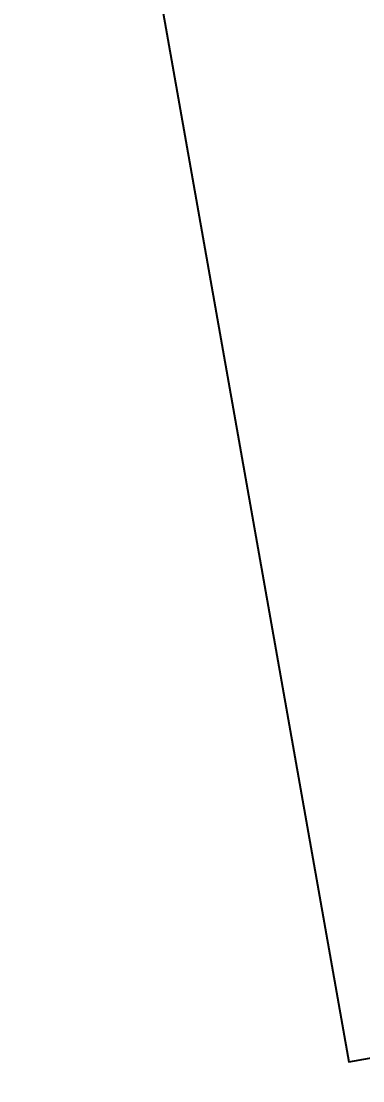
# Model space of a CAD drawing. Header units: millimetres. Extents: x 0 to 8967983, y -224399 to 13801.
# Drawn here: x 71380.02 to 71381.92, y -193399.23 to -193393.35 of the extents above; entities that cross this region are included whole.
import ezdxf
from ezdxf import colors
from ezdxf.entities.mleader import LeaderData, LeaderLine
from ezdxf.math import Vec2, Vec3

# ---------------------------------------------------------------- set-up
doc = ezdxf.new("R2010")
doc.units = ezdxf.units.MM
doc.header["$LTSCALE"] = 10
doc.layers.add('АР_Колонны Штрих', color=250, linetype='Continuous', lineweight=5)
doc.layers.add('Архитектура', color=251, linetype='Continuous')
doc.layers.get('0').off()
doc.layers.get('0').freeze()
doc.styles.add('ISOCPEUR', font='isocpeur.TTF', dxfattribs={"width": 0.7})

# ---------------------------------------------------------------- blocks, each defined once
blk = doc.blocks.new('A$Cb1ac1438')
at = {"layer": 'АР_Колонны Штрих', "ltscale": 100}
h = blk.add_hatch(dxfattribs=at)
h.set_pattern_fill('ANSI35', color=256, scale=500, angle=-72.06454)
h.set_pattern_definition([(332.935457, (-256735.91, 917047.48), (56.87424, 111.311818), []), (332.935457, (-256708.7, 916963.39), (56.87424, 111.311818), [156.25, -31.25, 0, -31.25])])
h.paths.add_polyline_path([(173.2168, -6154.5286), (50.0387, -5773.967), (-330.5229, -5897.1452), (-207.3448, -6277.7068)])
blk = doc.blocks.new('_DOTSMALL')
at = {"color": 0, "linetype": 'ByBlock', "const_width": 0.5}
blk.add_lwpolyline([(-0.0625, 0, 1), (0.0625, 0, 1)], format="xyb", close=True, dxfattribs=at)

msp = doc.modelspace()

# ---------------------------------------------------------------- linework, layer by layer
at = {"layer": 'Архитектура', "lineweight": 25, "transparency": 33554684}
msp.add_lwpolyline([(71380.7962, -193393.2402), (71381.8388, -193399.1227), (71383.7596, -193398.7823), (71384.2748, -193398.1957), (71384.1897, -193397.7154), (71383.1092, -193397.9069), (71382.2369, -193392.9848)], dxfattribs=at)
msp.add_lwpolyline([(71380.7962, -193393.2402), (71381.8388, -193399.1227), (71383.7596, -193398.7823), (71384.2748, -193398.1957), (71384.1897, -193397.7154), (71383.1092, -193397.9069), (71382.2369, -193392.9848)], dxfattribs=at)
msp.add_lwpolyline([(71380.7962, -193393.2402), (71381.8388, -193399.1227), (71383.7596, -193398.7823), (71384.2748, -193398.1957), (71384.1897, -193397.7154), (71383.1092, -193397.9069), (71382.2369, -193392.9848)], dxfattribs=at)
msp.add_lwpolyline([(71380.7962, -193393.2402), (71381.8388, -193399.1227), (71383.7596, -193398.7823), (71384.2748, -193398.1957), (71384.1897, -193397.7154), (71383.1092, -193397.9069), (71382.2369, -193392.9848)], dxfattribs=at)
msp.add_lwpolyline([(71380.7962, -193393.2402), (71381.8388, -193399.1227), (71383.7596, -193398.7823), (71384.2748, -193398.1957), (71384.1897, -193397.7154), (71383.1092, -193397.9069), (71382.2369, -193392.9848)], dxfattribs=at)
msp.add_lwpolyline([(71380.7962, -193393.2402), (71381.8388, -193399.1227), (71383.7596, -193398.7823), (71384.2748, -193398.1957), (71384.1897, -193397.7154), (71383.1092, -193397.9069), (71382.2369, -193392.9848)], dxfattribs=at)
msp.add_lwpolyline([(71380.7962, -193393.2402), (71381.8388, -193399.1227), (71383.7596, -193398.7823), (71384.2748, -193398.1957), (71384.1897, -193397.7154), (71383.1092, -193397.9069), (71382.2369, -193392.9848)], dxfattribs=at)
msp.add_lwpolyline([(71380.7962, -193393.2402), (71381.8388, -193399.1227), (71383.7596, -193398.7823), (71384.2748, -193398.1957), (71384.1897, -193397.7154), (71383.1092, -193397.9069), (71382.2369, -193392.9848)], dxfattribs=at)
msp.add_lwpolyline([(71380.7962, -193393.2402), (71381.8388, -193399.1227), (71383.7596, -193398.7823), (71384.2748, -193398.1957), (71384.1897, -193397.7154), (71383.1092, -193397.9069), (71382.2369, -193392.9848)], dxfattribs=at)
msp.add_lwpolyline([(71380.7962, -193393.2402), (71381.8388, -193399.1227), (71383.7596, -193398.7823), (71384.2748, -193398.1957), (71384.1897, -193397.7154), (71383.1092, -193397.9069), (71382.2369, -193392.9848)], dxfattribs=at)
msp.add_lwpolyline([(71380.7962, -193393.2402), (71381.8388, -193399.1227), (71383.7596, -193398.7823), (71384.2748, -193398.1957), (71384.1897, -193397.7154), (71383.1092, -193397.9069), (71382.2369, -193392.9848)], dxfattribs=at)
msp.add_lwpolyline([(71380.7962, -193393.2402), (71381.8388, -193399.1227), (71383.7596, -193398.7823), (71384.2748, -193398.1957), (71384.1897, -193397.7154), (71383.1092, -193397.9069), (71382.2369, -193392.9848)], dxfattribs=at)
msp.add_lwpolyline([(71380.7962, -193393.2402), (71381.8388, -193399.1227), (71383.7596, -193398.7823), (71384.2748, -193398.1957), (71384.1897, -193397.7154), (71383.1092, -193397.9069), (71382.2369, -193392.9848)], dxfattribs=at)
msp.add_lwpolyline([(71380.7962, -193393.2402), (71381.8388, -193399.1227), (71383.7596, -193398.7823), (71384.2748, -193398.1957), (71384.1897, -193397.7154), (71383.1092, -193397.9069), (71382.2369, -193392.9848)], dxfattribs=at)
msp.add_lwpolyline([(71380.7962, -193393.2402), (71381.8388, -193399.1227), (71383.7596, -193398.7823), (71384.2748, -193398.1957), (71384.1897, -193397.7154), (71383.1092, -193397.9069), (71382.2369, -193392.9848)], dxfattribs=at)
msp.add_lwpolyline([(71380.7962, -193393.2402), (71381.8388, -193399.1227), (71383.7596, -193398.7823), (71384.2748, -193398.1957), (71384.1897, -193397.7154), (71383.1092, -193397.9069), (71382.2369, -193392.9848)], dxfattribs=at)
msp.add_lwpolyline([(71380.7962, -193393.2402), (71381.8388, -193399.1227), (71383.7596, -193398.7823), (71384.2748, -193398.1957), (71384.1897, -193397.7154), (71383.1092, -193397.9069), (71382.2369, -193392.9848)], dxfattribs=at)
msp.add_lwpolyline([(71380.7962, -193393.2402), (71381.8388, -193399.1227), (71383.7596, -193398.7823), (71384.2748, -193398.1957), (71384.1897, -193397.7154), (71383.1092, -193397.9069), (71382.2369, -193392.9848)], dxfattribs=at)
msp.add_lwpolyline([(71380.7962, -193393.2402), (71381.8388, -193399.1227), (71383.7596, -193398.7823), (71384.2748, -193398.1957), (71384.1897, -193397.7154), (71383.1092, -193397.9069), (71382.2369, -193392.9848)], dxfattribs=at)
msp.add_lwpolyline([(71380.7962, -193393.2402), (71381.8388, -193399.1227), (71383.7596, -193398.7823), (71384.2748, -193398.1957), (71384.1897, -193397.7154), (71383.1092, -193397.9069), (71382.2369, -193392.9848)], dxfattribs=at)
msp.add_lwpolyline([(71380.7962, -193393.2402), (71381.8388, -193399.1227), (71383.7596, -193398.7823), (71384.2748, -193398.1957), (71384.1897, -193397.7154), (71383.1092, -193397.9069), (71382.2369, -193392.9848)], dxfattribs=at)
msp.add_lwpolyline([(71380.7962, -193393.2402), (71381.8388, -193399.1227), (71383.7596, -193398.7823), (71384.2748, -193398.1957), (71384.1897, -193397.7154), (71383.1092, -193397.9069), (71382.2369, -193392.9848)], dxfattribs=at)
msp.add_lwpolyline([(71380.7962, -193393.2402), (71381.8388, -193399.1227), (71383.7596, -193398.7823), (71384.2748, -193398.1957), (71384.1897, -193397.7154), (71383.1092, -193397.9069), (71382.2369, -193392.9848)], dxfattribs=at)
msp.add_lwpolyline([(71380.7962, -193393.2402), (71381.8388, -193399.1227), (71383.7596, -193398.7823), (71384.2748, -193398.1957), (71384.1897, -193397.7154), (71383.1092, -193397.9069), (71382.2369, -193392.9848)], dxfattribs=at)
msp.add_lwpolyline([(71380.7962, -193393.2402), (71381.8388, -193399.1227), (71383.7596, -193398.7823), (71384.2748, -193398.1957), (71384.1897, -193397.7154), (71383.1092, -193397.9069), (71382.2369, -193392.9848)], dxfattribs=at)
msp.add_lwpolyline([(71380.7962, -193393.2402), (71381.8388, -193399.1227), (71383.7596, -193398.7823), (71384.2748, -193398.1957), (71384.1897, -193397.7154), (71383.1092, -193397.9069), (71382.2369, -193392.9848)], dxfattribs=at)
msp.add_lwpolyline([(71380.7962, -193393.2402), (71381.8388, -193399.1227), (71383.7596, -193398.7823), (71384.2748, -193398.1957), (71384.1897, -193397.7154), (71383.1092, -193397.9069), (71382.2369, -193392.9848)], dxfattribs=at)
msp.add_lwpolyline([(71380.7962, -193393.2402), (71381.8388, -193399.1227), (71383.7596, -193398.7823), (71384.2748, -193398.1957), (71384.1897, -193397.7154), (71383.1092, -193397.9069), (71382.2369, -193392.9848)], dxfattribs=at)
msp.add_lwpolyline([(71380.7962, -193393.2402), (71381.8388, -193399.1227), (71383.7596, -193398.7823), (71384.2748, -193398.1957), (71384.1897, -193397.7154), (71383.1092, -193397.9069), (71382.2369, -193392.9848)], dxfattribs=at)
msp.add_lwpolyline([(71380.7962, -193393.2402), (71381.8388, -193399.1227), (71383.7596, -193398.7823), (71384.2748, -193398.1957), (71384.1897, -193397.7154), (71383.1092, -193397.9069), (71382.2369, -193392.9848)], dxfattribs=at)
msp.add_lwpolyline([(71380.7962, -193393.2402), (71381.8388, -193399.1227), (71383.7596, -193398.7823), (71384.2748, -193398.1957), (71384.1897, -193397.7154), (71383.1092, -193397.9069), (71382.2369, -193392.9848)], dxfattribs=at)
msp.add_lwpolyline([(71380.7962, -193393.2402), (71381.8388, -193399.1227), (71383.7596, -193398.7823), (71384.2748, -193398.1957), (71384.1897, -193397.7154), (71383.1092, -193397.9069), (71382.2369, -193392.9848)], dxfattribs=at)
msp.add_lwpolyline([(71380.7962, -193393.2402), (71381.8388, -193399.1227), (71383.7596, -193398.7823), (71384.2748, -193398.1957), (71384.1897, -193397.7154), (71383.1092, -193397.9069), (71382.2369, -193392.9848)], dxfattribs=at)
msp.add_lwpolyline([(71380.7962, -193393.2402), (71381.8388, -193399.1227), (71383.7596, -193398.7823), (71384.2748, -193398.1957), (71384.1897, -193397.7154), (71383.1092, -193397.9069), (71382.2369, -193392.9848)], dxfattribs=at)
msp.add_lwpolyline([(71380.7962, -193393.2402), (71381.8388, -193399.1227), (71383.7596, -193398.7823), (71384.2748, -193398.1957), (71384.1897, -193397.7154), (71383.1092, -193397.9069), (71382.2369, -193392.9848)], dxfattribs=at)
msp.add_lwpolyline([(71380.7962, -193393.2402), (71381.8388, -193399.1227), (71383.7596, -193398.7823), (71384.2748, -193398.1957), (71384.1897, -193397.7154), (71383.1092, -193397.9069), (71382.2369, -193392.9848)], dxfattribs=at)
msp.add_lwpolyline([(71380.7962, -193393.2402), (71381.8388, -193399.1227), (71383.7596, -193398.7823), (71384.2748, -193398.1957), (71384.1897, -193397.7154), (71383.1092, -193397.9069), (71382.2369, -193392.9848)], dxfattribs=at)
msp.add_lwpolyline([(71380.7962, -193393.2402), (71381.8388, -193399.1227), (71383.7596, -193398.7823), (71384.2748, -193398.1957), (71384.1897, -193397.7154), (71383.1092, -193397.9069), (71382.2369, -193392.9848)], dxfattribs=at)
msp.add_lwpolyline([(71380.7962, -193393.2402), (71381.8388, -193399.1227), (71383.7596, -193398.7823), (71384.2748, -193398.1957), (71384.1897, -193397.7154), (71383.1092, -193397.9069), (71382.2369, -193392.9848)], dxfattribs=at)
msp.add_lwpolyline([(71380.7962, -193393.2402), (71381.8388, -193399.1227), (71383.7596, -193398.7823), (71384.2748, -193398.1957), (71384.1897, -193397.7154), (71383.1092, -193397.9069), (71382.2369, -193392.9848)], dxfattribs=at)
msp.add_lwpolyline([(71380.7962, -193393.2402), (71381.8388, -193399.1227), (71383.7596, -193398.7823), (71384.2748, -193398.1957), (71384.1897, -193397.7154), (71383.1092, -193397.9069), (71382.2369, -193392.9848)], dxfattribs=at)
msp.add_lwpolyline([(71380.7962, -193393.2402), (71381.8388, -193399.1227), (71383.7596, -193398.7823), (71384.2748, -193398.1957), (71384.1897, -193397.7154), (71383.1092, -193397.9069), (71382.2369, -193392.9848)], dxfattribs=at)
msp.add_lwpolyline([(71380.7962, -193393.2402), (71381.8388, -193399.1227), (71383.7596, -193398.7823), (71384.2748, -193398.1957), (71384.1897, -193397.7154), (71383.1092, -193397.9069), (71382.2369, -193392.9848)], dxfattribs=at)
msp.add_lwpolyline([(71380.7962, -193393.2402), (71381.8388, -193399.1227), (71383.7596, -193398.7823), (71384.2748, -193398.1957), (71384.1897, -193397.7154), (71383.1092, -193397.9069), (71382.2369, -193392.9848)], dxfattribs=at)
msp.add_lwpolyline([(71380.7962, -193393.2402), (71381.8388, -193399.1227), (71383.7596, -193398.7823), (71384.2748, -193398.1957), (71384.1897, -193397.7154), (71383.1092, -193397.9069), (71382.2369, -193392.9848)], dxfattribs=at)
msp.add_lwpolyline([(71380.7962, -193393.2402), (71381.8388, -193399.1227), (71383.7596, -193398.7823), (71384.2748, -193398.1957), (71384.1897, -193397.7154), (71383.1092, -193397.9069), (71382.2369, -193392.9848)], dxfattribs=at)
msp.add_lwpolyline([(71380.7962, -193393.2402), (71381.8388, -193399.1227), (71383.7596, -193398.7823), (71384.2748, -193398.1957), (71384.1897, -193397.7154), (71383.1092, -193397.9069), (71382.2369, -193392.9848)], dxfattribs=at)
msp.add_lwpolyline([(71380.7962, -193393.2402), (71381.8388, -193399.1227), (71383.7596, -193398.7823), (71384.2748, -193398.1957), (71384.1897, -193397.7154), (71383.1092, -193397.9069), (71382.2369, -193392.9848)], dxfattribs=at)
msp.add_lwpolyline([(71380.7962, -193393.2402), (71381.8388, -193399.1227), (71383.7596, -193398.7823), (71384.2748, -193398.1957), (71384.1897, -193397.7154), (71383.1092, -193397.9069), (71382.2369, -193392.9848)], dxfattribs=at)
msp.add_lwpolyline([(71380.7962, -193393.2402), (71381.8388, -193399.1227), (71383.7596, -193398.7823), (71384.2748, -193398.1957), (71384.1897, -193397.7154), (71383.1092, -193397.9069), (71382.2369, -193392.9848)], dxfattribs=at)
msp.add_lwpolyline([(71380.7962, -193393.2402), (71381.8388, -193399.1227), (71383.7596, -193398.7823), (71384.2748, -193398.1957), (71384.1897, -193397.7154), (71383.1092, -193397.9069), (71382.2369, -193392.9848)], dxfattribs=at)
msp.add_lwpolyline([(71380.7962, -193393.2402), (71381.8388, -193399.1227), (71383.7596, -193398.7823), (71384.2748, -193398.1957), (71384.1897, -193397.7154), (71383.1092, -193397.9069), (71382.2369, -193392.9848)], dxfattribs=at)
msp.add_lwpolyline([(71380.7962, -193393.2402), (71381.8388, -193399.1227), (71383.7596, -193398.7823), (71384.2748, -193398.1957), (71384.1897, -193397.7154), (71383.1092, -193397.9069), (71382.2369, -193392.9848)], dxfattribs=at)
msp.add_lwpolyline([(71380.7962, -193393.2402), (71381.8388, -193399.1227), (71383.7596, -193398.7823), (71384.2748, -193398.1957), (71384.1897, -193397.7154), (71383.1092, -193397.9069), (71382.2369, -193392.9848)], dxfattribs=at)
msp.add_lwpolyline([(71380.7962, -193393.2402), (71381.8388, -193399.1227), (71383.7596, -193398.7823), (71384.2748, -193398.1957), (71384.1897, -193397.7154), (71383.1092, -193397.9069), (71382.2369, -193392.9848)], dxfattribs=at)
msp.add_lwpolyline([(71380.7962, -193393.2402), (71381.8388, -193399.1227), (71383.7596, -193398.7823), (71384.2748, -193398.1957), (71384.1897, -193397.7154), (71383.1092, -193397.9069), (71382.2369, -193392.9848)], dxfattribs=at)
msp.add_lwpolyline([(71380.7962, -193393.2402), (71381.8388, -193399.1227), (71383.7596, -193398.7823), (71384.2748, -193398.1957), (71384.1897, -193397.7154), (71383.1092, -193397.9069), (71382.2369, -193392.9848)], dxfattribs=at)
msp.add_lwpolyline([(71380.7962, -193393.2402), (71381.8388, -193399.1227), (71383.7596, -193398.7823), (71384.2748, -193398.1957), (71384.1897, -193397.7154), (71383.1092, -193397.9069), (71382.2369, -193392.9848)], dxfattribs=at)
msp.add_lwpolyline([(71380.7962, -193393.2402), (71381.8388, -193399.1227), (71383.7596, -193398.7823), (71384.2748, -193398.1957), (71384.1897, -193397.7154), (71383.1092, -193397.9069), (71382.2369, -193392.9848)], dxfattribs=at)
msp.add_lwpolyline([(71380.7962, -193393.2402), (71381.8388, -193399.1227), (71383.7596, -193398.7823), (71384.2748, -193398.1957), (71384.1897, -193397.7154), (71383.1092, -193397.9069), (71382.2369, -193392.9848)], dxfattribs=at)
msp.add_lwpolyline([(71380.7962, -193393.2402), (71381.8388, -193399.1227), (71383.7596, -193398.7823), (71384.2748, -193398.1957), (71384.1897, -193397.7154), (71383.1092, -193397.9069), (71382.2369, -193392.9848)], dxfattribs=at)
msp.add_lwpolyline([(71380.7962, -193393.2402), (71381.8388, -193399.1227), (71383.7596, -193398.7823), (71384.2748, -193398.1957), (71384.1897, -193397.7154), (71383.1092, -193397.9069), (71382.2369, -193392.9848)], dxfattribs=at)
msp.add_lwpolyline([(71380.7962, -193393.2402), (71381.8388, -193399.1227), (71383.7596, -193398.7823), (71384.2748, -193398.1957), (71384.1897, -193397.7154), (71383.1092, -193397.9069), (71382.2369, -193392.9848)], dxfattribs=at)
msp.add_lwpolyline([(71380.7962, -193393.2402), (71381.8388, -193399.1227), (71383.7596, -193398.7823), (71384.2748, -193398.1957), (71384.1897, -193397.7154), (71383.1092, -193397.9069), (71382.2369, -193392.9848)], dxfattribs=at)
msp.add_lwpolyline([(71380.7962, -193393.2402), (71381.8388, -193399.1227), (71383.7596, -193398.7823), (71384.2748, -193398.1957), (71384.1897, -193397.7154), (71383.1092, -193397.9069), (71382.2369, -193392.9848)], dxfattribs=at)
msp.add_lwpolyline([(71380.7962, -193393.2402), (71381.8388, -193399.1227), (71383.7596, -193398.7823), (71384.2748, -193398.1957), (71384.1897, -193397.7154), (71383.1092, -193397.9069), (71382.2369, -193392.9848)], dxfattribs=at)
msp.add_lwpolyline([(71380.7962, -193393.2402), (71381.8388, -193399.1227), (71383.7596, -193398.7823), (71384.2748, -193398.1957), (71384.1897, -193397.7154), (71383.1092, -193397.9069), (71382.2369, -193392.9848)], dxfattribs=at)
msp.add_lwpolyline([(71380.7962, -193393.2402), (71381.8388, -193399.1227), (71383.7596, -193398.7823), (71384.2748, -193398.1957), (71384.1897, -193397.7154), (71383.1092, -193397.9069), (71382.2369, -193392.9848)], dxfattribs=at)
msp.add_lwpolyline([(71380.7962, -193393.2402), (71381.8388, -193399.1227), (71383.7596, -193398.7823), (71384.2748, -193398.1957), (71384.1897, -193397.7154), (71383.1092, -193397.9069), (71382.2369, -193392.9848)], dxfattribs=at)
msp.add_lwpolyline([(71380.7962, -193393.2402), (71381.8388, -193399.1227), (71383.7596, -193398.7823), (71384.2748, -193398.1957), (71384.1897, -193397.7154), (71383.1092, -193397.9069), (71382.2369, -193392.9848)], dxfattribs=at)
msp.add_lwpolyline([(71380.7962, -193393.2402), (71381.8388, -193399.1227), (71383.7596, -193398.7823), (71384.2748, -193398.1957), (71384.1897, -193397.7154), (71383.1092, -193397.9069), (71382.2369, -193392.9848)], dxfattribs=at)
msp.add_lwpolyline([(71380.7962, -193393.2402), (71381.8388, -193399.1227), (71383.7596, -193398.7823), (71384.2748, -193398.1957), (71384.1897, -193397.7154), (71383.1092, -193397.9069), (71382.2369, -193392.9848)], dxfattribs=at)
msp.add_lwpolyline([(71380.7962, -193393.2402), (71381.8388, -193399.1227), (71383.7596, -193398.7823), (71384.2748, -193398.1957), (71384.1897, -193397.7154), (71383.1092, -193397.9069), (71382.2369, -193392.9848)], dxfattribs=at)
msp.add_lwpolyline([(71380.7962, -193393.2402), (71381.8388, -193399.1227), (71383.7596, -193398.7823), (71384.2748, -193398.1957), (71384.1897, -193397.7154), (71383.1092, -193397.9069), (71382.2369, -193392.9848)], dxfattribs=at)
msp.add_lwpolyline([(71380.7962, -193393.2402), (71381.8388, -193399.1227), (71383.7596, -193398.7823), (71384.2748, -193398.1957), (71384.1897, -193397.7154), (71383.1092, -193397.9069), (71382.2369, -193392.9848)], dxfattribs=at)
msp.add_lwpolyline([(71380.7962, -193393.2402), (71381.8388, -193399.1227), (71383.7596, -193398.7823), (71384.2748, -193398.1957), (71384.1897, -193397.7154), (71383.1092, -193397.9069), (71382.2369, -193392.9848)], dxfattribs=at)
msp.add_lwpolyline([(71380.7962, -193393.2402), (71381.8388, -193399.1227), (71383.7596, -193398.7823), (71384.2748, -193398.1957), (71384.1897, -193397.7154), (71383.1092, -193397.9069), (71382.2369, -193392.9848)], dxfattribs=at)
msp.add_lwpolyline([(71380.7962, -193393.2402), (71381.8388, -193399.1227), (71383.7596, -193398.7823), (71384.2748, -193398.1957), (71384.1897, -193397.7154), (71383.1092, -193397.9069), (71382.2369, -193392.9848)], dxfattribs=at)
msp.add_lwpolyline([(71380.7962, -193393.2402), (71381.8388, -193399.1227), (71383.7596, -193398.7823), (71384.2748, -193398.1957), (71384.1897, -193397.7154), (71383.1092, -193397.9069), (71382.2369, -193392.9848)], dxfattribs=at)
msp.add_lwpolyline([(71380.7962, -193393.2402), (71381.8388, -193399.1227), (71383.7596, -193398.7823), (71384.2748, -193398.1957), (71384.1897, -193397.7154), (71383.1092, -193397.9069), (71382.2369, -193392.9848)], dxfattribs=at)
msp.add_lwpolyline([(71380.7962, -193393.2402), (71381.8388, -193399.1227), (71383.7596, -193398.7823), (71384.2748, -193398.1957), (71384.1897, -193397.7154), (71383.1092, -193397.9069), (71382.2369, -193392.9848)], dxfattribs=at)
msp.add_lwpolyline([(71380.7962, -193393.2402), (71381.8388, -193399.1227), (71383.7596, -193398.7823), (71384.2748, -193398.1957), (71384.1897, -193397.7154), (71383.1092, -193397.9069), (71382.2369, -193392.9848)], dxfattribs=at)
msp.add_lwpolyline([(71380.7962, -193393.2402), (71381.8388, -193399.1227), (71383.7596, -193398.7823), (71384.2748, -193398.1957), (71384.1897, -193397.7154), (71383.1092, -193397.9069), (71382.2369, -193392.9848)], dxfattribs=at)
msp.add_lwpolyline([(71380.7962, -193393.2402), (71381.8388, -193399.1227), (71383.7596, -193398.7823), (71384.2748, -193398.1957), (71384.1897, -193397.7154), (71383.1092, -193397.9069), (71382.2369, -193392.9848)], dxfattribs=at)
msp.add_lwpolyline([(71380.7962, -193393.2402), (71381.8388, -193399.1227), (71383.7596, -193398.7823), (71384.2748, -193398.1957), (71384.1897, -193397.7154), (71383.1092, -193397.9069), (71382.2369, -193392.9848)], dxfattribs=at)
msp.add_lwpolyline([(71380.7962, -193393.2402), (71381.8388, -193399.1227), (71383.7596, -193398.7823), (71384.2748, -193398.1957), (71384.1897, -193397.7154), (71383.1092, -193397.9069), (71382.2369, -193392.9848)], dxfattribs=at)
msp.add_lwpolyline([(71380.7962, -193393.2402), (71381.8388, -193399.1227), (71383.7596, -193398.7823), (71384.2748, -193398.1957), (71384.1897, -193397.7154), (71383.1092, -193397.9069), (71382.2369, -193392.9848)], dxfattribs=at)
msp.add_lwpolyline([(71380.7962, -193393.2402), (71381.8388, -193399.1227), (71383.7596, -193398.7823), (71384.2748, -193398.1957), (71384.1897, -193397.7154), (71383.1092, -193397.9069), (71382.2369, -193392.9848)], dxfattribs=at)
msp.add_lwpolyline([(71380.7962, -193393.2402), (71381.8388, -193399.1227), (71383.7596, -193398.7823), (71384.2748, -193398.1957), (71384.1897, -193397.7154), (71383.1092, -193397.9069), (71382.2369, -193392.9848)], dxfattribs=at)
msp.add_lwpolyline([(71380.7962, -193393.2402), (71381.8388, -193399.1227), (71383.7596, -193398.7823), (71384.2748, -193398.1957), (71384.1897, -193397.7154), (71383.1092, -193397.9069), (71382.2369, -193392.9848)], dxfattribs=at)
msp.add_lwpolyline([(71380.7962, -193393.2402), (71381.8388, -193399.1227), (71383.7596, -193398.7823), (71384.2748, -193398.1957), (71384.1897, -193397.7154), (71383.1092, -193397.9069), (71382.2369, -193392.9848)], dxfattribs=at)
msp.add_lwpolyline([(71380.7962, -193393.2402), (71381.8388, -193399.1227), (71383.7596, -193398.7823), (71384.2748, -193398.1957), (71384.1897, -193397.7154), (71383.1092, -193397.9069), (71382.2369, -193392.9848)], dxfattribs=at)
msp.add_lwpolyline([(71380.7962, -193393.2402), (71381.8388, -193399.1227), (71383.7596, -193398.7823), (71384.2748, -193398.1957), (71384.1897, -193397.7154), (71383.1092, -193397.9069), (71382.2369, -193392.9848)], dxfattribs=at)
msp.add_lwpolyline([(71380.7962, -193393.2402), (71381.8388, -193399.1227), (71383.7596, -193398.7823), (71384.2748, -193398.1957), (71384.1897, -193397.7154), (71383.1092, -193397.9069), (71382.2369, -193392.9848)], dxfattribs=at)
msp.add_lwpolyline([(71380.7962, -193393.2402), (71381.8388, -193399.1227), (71383.7596, -193398.7823), (71384.2748, -193398.1957), (71384.1897, -193397.7154), (71383.1092, -193397.9069), (71382.2369, -193392.9848)], dxfattribs=at)
msp.add_lwpolyline([(71380.7962, -193393.2402), (71381.8388, -193399.1227), (71383.7596, -193398.7823), (71384.2748, -193398.1957), (71384.1897, -193397.7154), (71383.1092, -193397.9069), (71382.2369, -193392.9848)], dxfattribs=at)
msp.add_lwpolyline([(71380.7962, -193393.2402), (71381.8388, -193399.1227), (71383.7596, -193398.7823), (71384.2748, -193398.1957), (71384.1897, -193397.7154), (71383.1092, -193397.9069), (71382.2369, -193392.9848)], dxfattribs=at)
msp.add_lwpolyline([(71380.7962, -193393.2402), (71381.8388, -193399.1227), (71383.7596, -193398.7823), (71384.2748, -193398.1957), (71384.1897, -193397.7154), (71383.1092, -193397.9069), (71382.2369, -193392.9848)], dxfattribs=at)
msp.add_lwpolyline([(71380.7962, -193393.2402), (71381.8388, -193399.1227), (71383.7596, -193398.7823), (71384.2748, -193398.1957), (71384.1897, -193397.7154), (71383.1092, -193397.9069), (71382.2369, -193392.9848)], dxfattribs=at)
msp.add_lwpolyline([(71380.7962, -193393.2402), (71381.8388, -193399.1227), (71383.7596, -193398.7823), (71384.2748, -193398.1957), (71384.1897, -193397.7154), (71383.1092, -193397.9069), (71382.2369, -193392.9848)], dxfattribs=at)
msp.add_lwpolyline([(71380.7962, -193393.2402), (71381.8388, -193399.1227), (71383.7596, -193398.7823), (71384.2748, -193398.1957), (71384.1897, -193397.7154), (71383.1092, -193397.9069), (71382.2369, -193392.9848)], dxfattribs=at)
msp.add_lwpolyline([(71380.7962, -193393.2402), (71381.8388, -193399.1227), (71383.7596, -193398.7823), (71384.2748, -193398.1957), (71384.1897, -193397.7154), (71383.1092, -193397.9069), (71382.2369, -193392.9848)], dxfattribs=at)
msp.add_lwpolyline([(71380.7962, -193393.2402), (71381.8388, -193399.1227), (71383.7596, -193398.7823), (71384.2748, -193398.1957), (71384.1897, -193397.7154), (71383.1092, -193397.9069), (71382.2369, -193392.9848)], dxfattribs=at)
msp.add_lwpolyline([(71380.7962, -193393.2402), (71381.8388, -193399.1227), (71383.7596, -193398.7823), (71384.2748, -193398.1957), (71384.1897, -193397.7154), (71383.1092, -193397.9069), (71382.2369, -193392.9848)], dxfattribs=at)
msp.add_lwpolyline([(71380.7962, -193393.2402), (71381.8388, -193399.1227), (71383.7596, -193398.7823), (71384.2748, -193398.1957), (71384.1897, -193397.7154), (71383.1092, -193397.9069), (71382.2369, -193392.9848)], dxfattribs=at)
msp.add_lwpolyline([(71380.7962, -193393.2402), (71381.8388, -193399.1227), (71383.7596, -193398.7823), (71384.2748, -193398.1957), (71384.1897, -193397.7154), (71383.1092, -193397.9069), (71382.2369, -193392.9848)], dxfattribs=at)
msp.add_lwpolyline([(71380.7962, -193393.2402), (71381.8388, -193399.1227), (71383.7596, -193398.7823), (71384.2748, -193398.1957), (71384.1897, -193397.7154), (71383.1092, -193397.9069), (71382.2369, -193392.9848)], dxfattribs=at)
msp.add_lwpolyline([(71380.7962, -193393.2402), (71381.8388, -193399.1227), (71383.7596, -193398.7823), (71384.2748, -193398.1957), (71384.1897, -193397.7154), (71383.1092, -193397.9069), (71382.2369, -193392.9848)], dxfattribs=at)
msp.add_lwpolyline([(71380.7962, -193393.2402), (71381.8388, -193399.1227), (71383.7596, -193398.7823), (71384.2748, -193398.1957), (71384.1897, -193397.7154), (71383.1092, -193397.9069), (71382.2369, -193392.9848)], dxfattribs=at)
msp.add_lwpolyline([(71380.7962, -193393.2402), (71381.8388, -193399.1227), (71383.7596, -193398.7823), (71384.2748, -193398.1957), (71384.1897, -193397.7154), (71383.1092, -193397.9069), (71382.2369, -193392.9848)], dxfattribs=at)
msp.add_lwpolyline([(71380.7962, -193393.2402), (71381.8388, -193399.1227), (71383.7596, -193398.7823), (71384.2748, -193398.1957), (71384.1897, -193397.7154), (71383.1092, -193397.9069), (71382.2369, -193392.9848)], dxfattribs=at)
msp.add_lwpolyline([(71380.7962, -193393.2402), (71381.8388, -193399.1227), (71383.7596, -193398.7823), (71384.2748, -193398.1957), (71384.1897, -193397.7154), (71383.1092, -193397.9069), (71382.2369, -193392.9848)], dxfattribs=at)
msp.add_lwpolyline([(71380.7962, -193393.2402), (71381.8388, -193399.1227), (71383.7596, -193398.7823), (71384.2748, -193398.1957), (71384.1897, -193397.7154), (71383.1092, -193397.9069), (71382.2369, -193392.9848)], dxfattribs=at)
msp.add_lwpolyline([(71380.7962, -193393.2402), (71381.8388, -193399.1227), (71383.7596, -193398.7823), (71384.2748, -193398.1957), (71384.1897, -193397.7154), (71383.1092, -193397.9069), (71382.2369, -193392.9848)], dxfattribs=at)
msp.add_lwpolyline([(71380.7962, -193393.2402), (71381.8388, -193399.1227), (71383.7596, -193398.7823), (71384.2748, -193398.1957), (71384.1897, -193397.7154), (71383.1092, -193397.9069), (71382.2369, -193392.9848)], dxfattribs=at)
msp.add_lwpolyline([(71380.7962, -193393.2402), (71381.8388, -193399.1227), (71383.7596, -193398.7823), (71384.2748, -193398.1957), (71384.1897, -193397.7154), (71383.1092, -193397.9069), (71382.2369, -193392.9848)], dxfattribs=at)
msp.add_lwpolyline([(71380.7962, -193393.2402), (71381.8388, -193399.1227), (71383.7596, -193398.7823), (71384.2748, -193398.1957), (71384.1897, -193397.7154), (71383.1092, -193397.9069), (71382.2369, -193392.9848)], dxfattribs=at)
msp.add_lwpolyline([(71380.7962, -193393.2402), (71381.8388, -193399.1227), (71383.7596, -193398.7823), (71384.2748, -193398.1957), (71384.1897, -193397.7154), (71383.1092, -193397.9069), (71382.2369, -193392.9848)], dxfattribs=at)
msp.add_lwpolyline([(71380.7962, -193393.2402), (71381.8388, -193399.1227), (71383.7596, -193398.7823), (71384.2748, -193398.1957), (71384.1897, -193397.7154), (71383.1092, -193397.9069), (71382.2369, -193392.9848)], dxfattribs=at)
msp.add_lwpolyline([(71380.7962, -193393.2402), (71381.8388, -193399.1227), (71383.7596, -193398.7823), (71384.2748, -193398.1957), (71384.1897, -193397.7154), (71383.1092, -193397.9069), (71382.2369, -193392.9848)], dxfattribs=at)
msp.add_lwpolyline([(71380.7962, -193393.2402), (71381.8388, -193399.1227), (71383.7596, -193398.7823), (71384.2748, -193398.1957), (71384.1897, -193397.7154), (71383.1092, -193397.9069), (71382.2369, -193392.9848)], dxfattribs=at)
msp.add_lwpolyline([(71380.7962, -193393.2402), (71381.8388, -193399.1227), (71383.7596, -193398.7823), (71384.2748, -193398.1957), (71384.1897, -193397.7154), (71383.1092, -193397.9069), (71382.2369, -193392.9848)], dxfattribs=at)
msp.add_lwpolyline([(71380.7962, -193393.2402), (71381.8388, -193399.1227), (71383.7596, -193398.7823), (71384.2748, -193398.1957), (71384.1897, -193397.7154), (71383.1092, -193397.9069), (71382.2369, -193392.9848)], dxfattribs=at)
msp.add_lwpolyline([(71380.7962, -193393.2402), (71381.8388, -193399.1227), (71383.7596, -193398.7823), (71384.2748, -193398.1957), (71384.1897, -193397.7154), (71383.1092, -193397.9069), (71382.2369, -193392.9848)], dxfattribs=at)
msp.add_lwpolyline([(71380.7962, -193393.2402), (71381.8388, -193399.1227), (71383.7596, -193398.7823), (71384.2748, -193398.1957), (71384.1897, -193397.7154), (71383.1092, -193397.9069), (71382.2369, -193392.9848)], dxfattribs=at)
msp.add_lwpolyline([(71380.7962, -193393.2402), (71381.8388, -193399.1227), (71383.7596, -193398.7823), (71384.2748, -193398.1957), (71384.1897, -193397.7154), (71383.1092, -193397.9069), (71382.2369, -193392.9848)], dxfattribs=at)
msp.add_lwpolyline([(71380.7962, -193393.2402), (71381.8388, -193399.1227), (71383.7596, -193398.7823), (71384.2748, -193398.1957), (71384.1897, -193397.7154), (71383.1092, -193397.9069), (71382.2369, -193392.9848)], dxfattribs=at)
msp.add_lwpolyline([(71380.7962, -193393.2402), (71381.8388, -193399.1227), (71383.7596, -193398.7823), (71384.2748, -193398.1957), (71384.1897, -193397.7154), (71383.1092, -193397.9069), (71382.2369, -193392.9848)], dxfattribs=at)
msp.add_lwpolyline([(71380.7962, -193393.2402), (71381.8388, -193399.1227), (71383.7596, -193398.7823), (71384.2748, -193398.1957), (71384.1897, -193397.7154), (71383.1092, -193397.9069), (71382.2369, -193392.9848)], dxfattribs=at)
msp.add_lwpolyline([(71380.7962, -193393.2402), (71381.8388, -193399.1227), (71383.7596, -193398.7823), (71384.2748, -193398.1957), (71384.1897, -193397.7154), (71383.1092, -193397.9069), (71382.2369, -193392.9848)], dxfattribs=at)
msp.add_lwpolyline([(71380.7962, -193393.2402), (71381.8388, -193399.1227), (71383.7596, -193398.7823), (71384.2748, -193398.1957), (71384.1897, -193397.7154), (71383.1092, -193397.9069), (71382.2369, -193392.9848)], dxfattribs=at)
msp.add_lwpolyline([(71380.7962, -193393.2402), (71381.8388, -193399.1227), (71383.7596, -193398.7823), (71384.2748, -193398.1957), (71384.1897, -193397.7154), (71383.1092, -193397.9069), (71382.2369, -193392.9848)], dxfattribs=at)
msp.add_lwpolyline([(71380.7962, -193393.2402), (71381.8388, -193399.1227), (71383.7596, -193398.7823), (71384.2748, -193398.1957), (71384.1897, -193397.7154), (71383.1092, -193397.9069), (71382.2369, -193392.9848)], dxfattribs=at)
msp.add_lwpolyline([(71380.7962, -193393.2402), (71381.8388, -193399.1227), (71383.7596, -193398.7823), (71384.2748, -193398.1957), (71384.1897, -193397.7154), (71383.1092, -193397.9069), (71382.2369, -193392.9848)], dxfattribs=at)
msp.add_lwpolyline([(71380.7962, -193393.2402), (71381.8388, -193399.1227), (71383.7596, -193398.7823), (71384.2748, -193398.1957), (71384.1897, -193397.7154), (71383.1092, -193397.9069), (71382.2369, -193392.9848)], dxfattribs=at)
msp.add_lwpolyline([(71380.7962, -193393.2402), (71381.8388, -193399.1227), (71383.7596, -193398.7823), (71384.2748, -193398.1957), (71384.1897, -193397.7154), (71383.1092, -193397.9069), (71382.2369, -193392.9848)], dxfattribs=at)
msp.add_lwpolyline([(71380.7962, -193393.2402), (71381.8388, -193399.1227), (71383.7596, -193398.7823), (71384.2748, -193398.1957), (71384.1897, -193397.7154), (71383.1092, -193397.9069), (71382.2369, -193392.9848)], dxfattribs=at)
msp.add_lwpolyline([(71380.7962, -193393.2402), (71381.8388, -193399.1227), (71383.7596, -193398.7823), (71384.2748, -193398.1957), (71384.1897, -193397.7154), (71383.1092, -193397.9069), (71382.2369, -193392.9848)], dxfattribs=at)
msp.add_lwpolyline([(71380.7962, -193393.2402), (71381.8388, -193399.1227), (71383.7596, -193398.7823), (71384.2748, -193398.1957), (71384.1897, -193397.7154), (71383.1092, -193397.9069), (71382.2369, -193392.9848)], dxfattribs=at)
msp.add_lwpolyline([(71380.7962, -193393.2402), (71381.8388, -193399.1227), (71383.7596, -193398.7823), (71384.2748, -193398.1957), (71384.1897, -193397.7154), (71383.1092, -193397.9069), (71382.2369, -193392.9848)], dxfattribs=at)
msp.add_lwpolyline([(71380.7962, -193393.2402), (71381.8388, -193399.1227), (71383.7596, -193398.7823), (71384.2748, -193398.1957), (71384.1897, -193397.7154), (71383.1092, -193397.9069), (71382.2369, -193392.9848)], dxfattribs=at)
msp.add_lwpolyline([(71380.7962, -193393.2402), (71381.8388, -193399.1227), (71383.7596, -193398.7823), (71384.2748, -193398.1957), (71384.1897, -193397.7154), (71383.1092, -193397.9069), (71382.2369, -193392.9848)], dxfattribs=at)
msp.add_lwpolyline([(71380.7962, -193393.2402), (71381.8388, -193399.1227), (71383.7596, -193398.7823), (71384.2748, -193398.1957), (71384.1897, -193397.7154), (71383.1092, -193397.9069), (71382.2369, -193392.9848)], dxfattribs=at)
msp.add_lwpolyline([(71380.7962, -193393.2402), (71381.8388, -193399.1227), (71383.7596, -193398.7823), (71384.2748, -193398.1957), (71384.1897, -193397.7154), (71383.1092, -193397.9069), (71382.2369, -193392.9848)], dxfattribs=at)
msp.add_lwpolyline([(71380.7962, -193393.2402), (71381.8388, -193399.1227), (71383.7596, -193398.7823), (71384.2748, -193398.1957), (71384.1897, -193397.7154), (71383.1092, -193397.9069), (71382.2369, -193392.9848)], dxfattribs=at)
msp.add_lwpolyline([(71380.7962, -193393.2402), (71381.8388, -193399.1227), (71383.7596, -193398.7823), (71384.2748, -193398.1957), (71384.1897, -193397.7154), (71383.1092, -193397.9069), (71382.2369, -193392.9848)], dxfattribs=at)
msp.add_lwpolyline([(71380.7962, -193393.2402), (71381.8388, -193399.1227), (71383.7596, -193398.7823), (71384.2748, -193398.1957), (71384.1897, -193397.7154), (71383.1092, -193397.9069), (71382.2369, -193392.9848)], dxfattribs=at)
msp.add_lwpolyline([(71380.7962, -193393.2402), (71381.8388, -193399.1227), (71383.7596, -193398.7823), (71384.2748, -193398.1957), (71384.1897, -193397.7154), (71383.1092, -193397.9069), (71382.2369, -193392.9848)], dxfattribs=at)
msp.add_lwpolyline([(71380.7962, -193393.2402), (71381.8388, -193399.1227), (71383.7596, -193398.7823), (71384.2748, -193398.1957), (71384.1897, -193397.7154), (71383.1092, -193397.9069), (71382.2369, -193392.9848)], dxfattribs=at)
msp.add_lwpolyline([(71380.7962, -193393.2402), (71381.8388, -193399.1227), (71383.7596, -193398.7823), (71384.2748, -193398.1957), (71384.1897, -193397.7154), (71383.1092, -193397.9069), (71382.2369, -193392.9848)], dxfattribs=at)
msp.add_lwpolyline([(71380.7962, -193393.2402), (71381.8388, -193399.1227), (71383.7596, -193398.7823), (71384.2748, -193398.1957), (71384.1897, -193397.7154), (71383.1092, -193397.9069), (71382.2369, -193392.9848)], dxfattribs=at)
msp.add_lwpolyline([(71380.7962, -193393.2402), (71381.8388, -193399.1227), (71383.7596, -193398.7823), (71384.2748, -193398.1957), (71384.1897, -193397.7154), (71383.1092, -193397.9069), (71382.2369, -193392.9848)], dxfattribs=at)
msp.add_lwpolyline([(71380.7962, -193393.2402), (71381.8388, -193399.1227), (71383.7596, -193398.7823), (71384.2748, -193398.1957), (71384.1897, -193397.7154), (71383.1092, -193397.9069), (71382.2369, -193392.9848)], dxfattribs=at)
msp.add_lwpolyline([(71380.7962, -193393.2402), (71381.8388, -193399.1227), (71383.7596, -193398.7823), (71384.2748, -193398.1957), (71384.1897, -193397.7154), (71383.1092, -193397.9069), (71382.2369, -193392.9848)], dxfattribs=at)
msp.add_lwpolyline([(71380.7962, -193393.2402), (71381.8388, -193399.1227), (71383.7596, -193398.7823), (71384.2748, -193398.1957), (71384.1897, -193397.7154), (71383.1092, -193397.9069), (71382.2369, -193392.9848)], dxfattribs=at)
msp.add_lwpolyline([(71380.7962, -193393.2402), (71381.8388, -193399.1227), (71383.7596, -193398.7823), (71384.2748, -193398.1957), (71384.1897, -193397.7154), (71383.1092, -193397.9069), (71382.2369, -193392.9848)], dxfattribs=at)
msp.add_lwpolyline([(71380.7962, -193393.2402), (71381.8388, -193399.1227), (71383.7596, -193398.7823), (71384.2748, -193398.1957), (71384.1897, -193397.7154), (71383.1092, -193397.9069), (71382.2369, -193392.9848)], dxfattribs=at)
msp.add_lwpolyline([(71380.7962, -193393.2402), (71381.8388, -193399.1227), (71383.7596, -193398.7823), (71384.2748, -193398.1957), (71384.1897, -193397.7154), (71383.1092, -193397.9069), (71382.2369, -193392.9848)], dxfattribs=at)
msp.add_lwpolyline([(71380.7962, -193393.2402), (71381.8388, -193399.1227), (71383.7596, -193398.7823), (71384.2748, -193398.1957), (71384.1897, -193397.7154), (71383.1092, -193397.9069), (71382.2369, -193392.9848)], dxfattribs=at)
msp.add_lwpolyline([(71380.7962, -193393.2402), (71381.8388, -193399.1227), (71383.7596, -193398.7823), (71384.2748, -193398.1957), (71384.1897, -193397.7154), (71383.1092, -193397.9069), (71382.2369, -193392.9848)], dxfattribs=at)
msp.add_lwpolyline([(71380.7962, -193393.2402), (71381.8388, -193399.1227), (71383.7596, -193398.7823), (71384.2748, -193398.1957), (71384.1897, -193397.7154), (71383.1092, -193397.9069), (71382.2369, -193392.9848)], dxfattribs=at)
msp.add_lwpolyline([(71380.7962, -193393.2402), (71381.8388, -193399.1227), (71383.7596, -193398.7823), (71384.2748, -193398.1957), (71384.1897, -193397.7154), (71383.1092, -193397.9069), (71382.2369, -193392.9848)], dxfattribs=at)
msp.add_lwpolyline([(71380.7962, -193393.2402), (71381.8388, -193399.1227), (71383.7596, -193398.7823), (71384.2748, -193398.1957), (71384.1897, -193397.7154), (71383.1092, -193397.9069), (71382.2369, -193392.9848)], dxfattribs=at)
msp.add_lwpolyline([(71380.7962, -193393.2402), (71381.8388, -193399.1227), (71383.7596, -193398.7823), (71384.2748, -193398.1957), (71384.1897, -193397.7154), (71383.1092, -193397.9069), (71382.2369, -193392.9848)], dxfattribs=at)
msp.add_lwpolyline([(71380.7962, -193393.2402), (71381.8388, -193399.1227), (71383.7596, -193398.7823), (71384.2748, -193398.1957), (71384.1897, -193397.7154), (71383.1092, -193397.9069), (71382.2369, -193392.9848)], dxfattribs=at)
msp.add_lwpolyline([(71380.7962, -193393.2402), (71381.8388, -193399.1227), (71383.7596, -193398.7823), (71384.2748, -193398.1957), (71384.1897, -193397.7154), (71383.1092, -193397.9069), (71382.2369, -193392.9848)], dxfattribs=at)
msp.add_lwpolyline([(71380.7962, -193393.2402), (71381.8388, -193399.1227), (71383.7596, -193398.7823), (71384.2748, -193398.1957), (71384.1897, -193397.7154), (71383.1092, -193397.9069), (71382.2369, -193392.9848)], dxfattribs=at)
msp.add_lwpolyline([(71380.7962, -193393.2402), (71381.8388, -193399.1227), (71383.7596, -193398.7823), (71384.2748, -193398.1957), (71384.1897, -193397.7154), (71383.1092, -193397.9069), (71382.2369, -193392.9848)], dxfattribs=at)
msp.add_lwpolyline([(71380.7962, -193393.2402), (71381.8388, -193399.1227), (71383.7596, -193398.7823), (71384.2748, -193398.1957), (71384.1897, -193397.7154), (71383.1092, -193397.9069), (71382.2369, -193392.9848)], dxfattribs=at)
msp.add_lwpolyline([(71380.7962, -193393.2402), (71381.8388, -193399.1227), (71383.7596, -193398.7823), (71384.2748, -193398.1957), (71384.1897, -193397.7154), (71383.1092, -193397.9069), (71382.2369, -193392.9848)], dxfattribs=at)
msp.add_lwpolyline([(71380.7962, -193393.2402), (71381.8388, -193399.1227), (71383.7596, -193398.7823), (71384.2748, -193398.1957), (71384.1897, -193397.7154), (71383.1092, -193397.9069), (71382.2369, -193392.9848)], dxfattribs=at)
msp.add_lwpolyline([(71380.7962, -193393.2402), (71381.8388, -193399.1227), (71383.7596, -193398.7823), (71384.2748, -193398.1957), (71384.1897, -193397.7154), (71383.1092, -193397.9069), (71382.2369, -193392.9848)], dxfattribs=at)
msp.add_lwpolyline([(71380.7962, -193393.2402), (71381.8388, -193399.1227), (71383.7596, -193398.7823), (71384.2748, -193398.1957), (71384.1897, -193397.7154), (71383.1092, -193397.9069), (71382.2369, -193392.9848)], dxfattribs=at)
msp.add_lwpolyline([(71380.7962, -193393.2402), (71381.8388, -193399.1227), (71383.7596, -193398.7823), (71384.2748, -193398.1957), (71384.1897, -193397.7154), (71383.1092, -193397.9069), (71382.2369, -193392.9848)], dxfattribs=at)
msp.add_lwpolyline([(71380.7962, -193393.2402), (71381.8388, -193399.1227), (71383.7596, -193398.7823), (71384.2748, -193398.1957), (71384.1897, -193397.7154), (71383.1092, -193397.9069), (71382.2369, -193392.9848)], dxfattribs=at)
msp.add_lwpolyline([(71380.7962, -193393.2402), (71381.8388, -193399.1227), (71383.7596, -193398.7823), (71384.2748, -193398.1957), (71384.1897, -193397.7154), (71383.1092, -193397.9069), (71382.2369, -193392.9848)], dxfattribs=at)
msp.add_lwpolyline([(71380.7962, -193393.2402), (71381.8388, -193399.1227), (71383.7596, -193398.7823), (71384.2748, -193398.1957), (71384.1897, -193397.7154), (71383.1092, -193397.9069), (71382.2369, -193392.9848)], dxfattribs=at)
msp.add_lwpolyline([(71380.7962, -193393.2402), (71381.8388, -193399.1227), (71383.7596, -193398.7823), (71384.2748, -193398.1957), (71384.1897, -193397.7154), (71383.1092, -193397.9069), (71382.2369, -193392.9848)], dxfattribs=at)
msp.add_lwpolyline([(71380.7962, -193393.2402), (71381.8388, -193399.1227), (71383.7596, -193398.7823), (71384.2748, -193398.1957), (71384.1897, -193397.7154), (71383.1092, -193397.9069), (71382.2369, -193392.9848)], dxfattribs=at)
msp.add_lwpolyline([(71380.7962, -193393.2402), (71381.8388, -193399.1227), (71383.7596, -193398.7823), (71384.2748, -193398.1957), (71384.1897, -193397.7154), (71383.1092, -193397.9069), (71382.2369, -193392.9848)], dxfattribs=at)
msp.add_lwpolyline([(71380.7962, -193393.2402), (71381.8388, -193399.1227), (71383.7596, -193398.7823), (71384.2748, -193398.1957), (71384.1897, -193397.7154), (71383.1092, -193397.9069), (71382.2369, -193392.9848)], dxfattribs=at)
msp.add_lwpolyline([(71380.7962, -193393.2402), (71381.8388, -193399.1227), (71383.7596, -193398.7823), (71384.2748, -193398.1957), (71384.1897, -193397.7154), (71383.1092, -193397.9069), (71382.2369, -193392.9848)], dxfattribs=at)
msp.add_lwpolyline([(71380.7962, -193393.2402), (71381.8388, -193399.1227), (71383.7596, -193398.7823), (71384.2748, -193398.1957), (71384.1897, -193397.7154), (71383.1092, -193397.9069), (71382.2369, -193392.9848)], dxfattribs=at)
msp.add_lwpolyline([(71380.7962, -193393.2402), (71381.8388, -193399.1227), (71383.7596, -193398.7823), (71384.2748, -193398.1957), (71384.1897, -193397.7154), (71383.1092, -193397.9069), (71382.2369, -193392.9848)], dxfattribs=at)
msp.add_lwpolyline([(71380.7962, -193393.2402), (71381.8388, -193399.1227), (71383.7596, -193398.7823), (71384.2748, -193398.1957), (71384.1897, -193397.7154), (71383.1092, -193397.9069), (71382.2369, -193392.9848)], dxfattribs=at)
msp.add_lwpolyline([(71380.7962, -193393.2402), (71381.8388, -193399.1227), (71383.7596, -193398.7823), (71384.2748, -193398.1957), (71384.1897, -193397.7154), (71383.1092, -193397.9069), (71382.2369, -193392.9848)], dxfattribs=at)
msp.add_lwpolyline([(71380.7962, -193393.2402), (71381.8388, -193399.1227), (71383.7596, -193398.7823), (71384.2748, -193398.1957), (71384.1897, -193397.7154), (71383.1092, -193397.9069), (71382.2369, -193392.9848)], dxfattribs=at)
msp.add_lwpolyline([(71380.7962, -193393.2402), (71381.8388, -193399.1227), (71383.7596, -193398.7823), (71384.2748, -193398.1957), (71384.1897, -193397.7154), (71383.1092, -193397.9069), (71382.2369, -193392.9848)], dxfattribs=at)
msp.add_lwpolyline([(71380.7962, -193393.2402), (71381.8388, -193399.1227), (71383.7596, -193398.7823), (71384.2748, -193398.1957), (71384.1897, -193397.7154), (71383.1092, -193397.9069), (71382.2369, -193392.9848)], dxfattribs=at)
msp.add_lwpolyline([(71380.7962, -193393.2402), (71381.8388, -193399.1227), (71383.7596, -193398.7823), (71384.2748, -193398.1957), (71384.1897, -193397.7154), (71383.1092, -193397.9069), (71382.2369, -193392.9848)], dxfattribs=at)
msp.add_lwpolyline([(71380.7962, -193393.2402), (71381.8388, -193399.1227), (71383.7596, -193398.7823), (71384.2748, -193398.1957), (71384.1897, -193397.7154), (71383.1092, -193397.9069), (71382.2369, -193392.9848)], dxfattribs=at)
msp.add_lwpolyline([(71380.7962, -193393.2402), (71381.8388, -193399.1227), (71383.7596, -193398.7823), (71384.2748, -193398.1957), (71384.1897, -193397.7154), (71383.1092, -193397.9069), (71382.2369, -193392.9848)], dxfattribs=at)
msp.add_lwpolyline([(71380.7962, -193393.2402), (71381.8388, -193399.1227), (71383.7596, -193398.7823), (71384.2748, -193398.1957), (71384.1897, -193397.7154), (71383.1092, -193397.9069), (71382.2369, -193392.9848)], dxfattribs=at)
msp.add_lwpolyline([(71380.7962, -193393.2402), (71381.8388, -193399.1227), (71383.7596, -193398.7823), (71384.2748, -193398.1957), (71384.1897, -193397.7154), (71383.1092, -193397.9069), (71382.2369, -193392.9848)], dxfattribs=at)
msp.add_lwpolyline([(71380.7962, -193393.2402), (71381.8388, -193399.1227), (71383.7596, -193398.7823), (71384.2748, -193398.1957), (71384.1897, -193397.7154), (71383.1092, -193397.9069), (71382.2369, -193392.9848)], dxfattribs=at)
msp.add_lwpolyline([(71380.7962, -193393.2402), (71381.8388, -193399.1227), (71383.7596, -193398.7823), (71384.2748, -193398.1957), (71384.1897, -193397.7154), (71383.1092, -193397.9069), (71382.2369, -193392.9848)], dxfattribs=at)
msp.add_lwpolyline([(71380.7962, -193393.2402), (71381.8388, -193399.1227), (71383.7596, -193398.7823), (71384.2748, -193398.1957), (71384.1897, -193397.7154), (71383.1092, -193397.9069), (71382.2369, -193392.9848)], dxfattribs=at)
msp.add_lwpolyline([(71380.7962, -193393.2402), (71381.8388, -193399.1227), (71383.7596, -193398.7823), (71384.2748, -193398.1957), (71384.1897, -193397.7154), (71383.1092, -193397.9069), (71382.2369, -193392.9848)], dxfattribs=at)
msp.add_lwpolyline([(71380.7962, -193393.2402), (71381.8388, -193399.1227), (71383.7596, -193398.7823), (71384.2748, -193398.1957), (71384.1897, -193397.7154), (71383.1092, -193397.9069), (71382.2369, -193392.9848)], dxfattribs=at)
msp.add_lwpolyline([(71380.7962, -193393.2402), (71381.8388, -193399.1227), (71383.7596, -193398.7823), (71384.2748, -193398.1957), (71384.1897, -193397.7154), (71383.1092, -193397.9069), (71382.2369, -193392.9848)], dxfattribs=at)
msp.add_lwpolyline([(71380.7962, -193393.2402), (71381.8388, -193399.1227), (71383.7596, -193398.7823), (71384.2748, -193398.1957), (71384.1897, -193397.7154), (71383.1092, -193397.9069), (71382.2369, -193392.9848)], dxfattribs=at)
msp.add_lwpolyline([(71380.7962, -193393.2402), (71381.8388, -193399.1227), (71383.7596, -193398.7823), (71384.2748, -193398.1957), (71384.1897, -193397.7154), (71383.1092, -193397.9069), (71382.2369, -193392.9848)], dxfattribs=at)
msp.add_lwpolyline([(71380.7962, -193393.2402), (71381.8388, -193399.1227), (71383.7596, -193398.7823), (71384.2748, -193398.1957), (71384.1897, -193397.7154), (71383.1092, -193397.9069), (71382.2369, -193392.9848)], dxfattribs=at)
msp.add_lwpolyline([(71380.7962, -193393.2402), (71381.8388, -193399.1227), (71383.7596, -193398.7823), (71384.2748, -193398.1957), (71384.1897, -193397.7154), (71383.1092, -193397.9069), (71382.2369, -193392.9848)], dxfattribs=at)
msp.add_lwpolyline([(71380.7962, -193393.2402), (71381.8388, -193399.1227), (71383.7596, -193398.7823), (71384.2748, -193398.1957), (71384.1897, -193397.7154), (71383.1092, -193397.9069), (71382.2369, -193392.9848)], dxfattribs=at)
msp.add_lwpolyline([(71380.7962, -193393.2402), (71381.8388, -193399.1227), (71383.7596, -193398.7823), (71384.2748, -193398.1957), (71384.1897, -193397.7154), (71383.1092, -193397.9069), (71382.2369, -193392.9848)], dxfattribs=at)
msp.add_lwpolyline([(71380.7962, -193393.2402), (71381.8388, -193399.1227), (71383.7596, -193398.7823), (71384.2748, -193398.1957), (71384.1897, -193397.7154), (71383.1092, -193397.9069), (71382.2369, -193392.9848)], dxfattribs=at)
msp.add_lwpolyline([(71380.7962, -193393.2402), (71381.8388, -193399.1227), (71383.7596, -193398.7823), (71384.2748, -193398.1957), (71384.1897, -193397.7154), (71383.1092, -193397.9069), (71382.2369, -193392.9848)], dxfattribs=at)
msp.add_lwpolyline([(71380.7962, -193393.2402), (71381.8388, -193399.1227), (71383.7596, -193398.7823), (71384.2748, -193398.1957), (71384.1897, -193397.7154), (71383.1092, -193397.9069), (71382.2369, -193392.9848)], dxfattribs=at)
msp.add_lwpolyline([(71380.7962, -193393.2402), (71381.8388, -193399.1227), (71383.7596, -193398.7823), (71384.2748, -193398.1957), (71384.1897, -193397.7154), (71383.1092, -193397.9069), (71382.2369, -193392.9848)], dxfattribs=at)
msp.add_lwpolyline([(71380.7962, -193393.2402), (71381.8388, -193399.1227), (71383.7596, -193398.7823), (71384.2748, -193398.1957), (71384.1897, -193397.7154), (71383.1092, -193397.9069), (71382.2369, -193392.9848)], dxfattribs=at)
msp.add_lwpolyline([(71380.7962, -193393.2402), (71381.8388, -193399.1227), (71383.7596, -193398.7823), (71384.2748, -193398.1957), (71384.1897, -193397.7154), (71383.1092, -193397.9069), (71382.2369, -193392.9848)], dxfattribs=at)
msp.add_lwpolyline([(71380.7962, -193393.2402), (71381.8388, -193399.1227), (71383.7596, -193398.7823), (71384.2748, -193398.1957), (71384.1897, -193397.7154), (71383.1092, -193397.9069), (71382.2369, -193392.9848)], dxfattribs=at)
msp.add_lwpolyline([(71380.7962, -193393.2402), (71381.8388, -193399.1227), (71383.7596, -193398.7823), (71384.2748, -193398.1957), (71384.1897, -193397.7154), (71383.1092, -193397.9069), (71382.2369, -193392.9848)], dxfattribs=at)
msp.add_lwpolyline([(71380.7962, -193393.2402), (71381.8388, -193399.1227), (71383.7596, -193398.7823), (71384.2748, -193398.1957), (71384.1897, -193397.7154), (71383.1092, -193397.9069), (71382.2369, -193392.9848)], dxfattribs=at)
msp.add_lwpolyline([(71380.7962, -193393.2402), (71381.8388, -193399.1227), (71383.7596, -193398.7823), (71384.2748, -193398.1957), (71384.1897, -193397.7154), (71383.1092, -193397.9069), (71382.2369, -193392.9848)], dxfattribs=at)
msp.add_lwpolyline([(71380.7962, -193393.2402), (71381.8388, -193399.1227), (71383.7596, -193398.7823), (71384.2748, -193398.1957), (71384.1897, -193397.7154), (71383.1092, -193397.9069), (71382.2369, -193392.9848)], dxfattribs=at)
msp.add_lwpolyline([(71380.7962, -193393.2402), (71381.8388, -193399.1227), (71383.7596, -193398.7823), (71384.2748, -193398.1957), (71384.1897, -193397.7154), (71383.1092, -193397.9069), (71382.2369, -193392.9848)], dxfattribs=at)
msp.add_lwpolyline([(71380.7962, -193393.2402), (71381.8388, -193399.1227), (71383.7596, -193398.7823), (71384.2748, -193398.1957), (71384.1897, -193397.7154), (71383.1092, -193397.9069), (71382.2369, -193392.9848)], dxfattribs=at)
msp.add_lwpolyline([(71380.7962, -193393.2402), (71381.8388, -193399.1227), (71383.7596, -193398.7823), (71384.2748, -193398.1957), (71384.1897, -193397.7154), (71383.1092, -193397.9069), (71382.2369, -193392.9848)], dxfattribs=at)
msp.add_lwpolyline([(71380.7962, -193393.2402), (71381.8388, -193399.1227), (71383.7596, -193398.7823), (71384.2748, -193398.1957), (71384.1897, -193397.7154), (71383.1092, -193397.9069), (71382.2369, -193392.9848)], dxfattribs=at)
msp.add_lwpolyline([(71380.7962, -193393.2402), (71381.8388, -193399.1227), (71383.7596, -193398.7823), (71384.2748, -193398.1957), (71384.1897, -193397.7154), (71383.1092, -193397.9069), (71382.2369, -193392.9848)], dxfattribs=at)
msp.add_lwpolyline([(71380.7962, -193393.2402), (71381.8388, -193399.1227), (71383.7596, -193398.7823), (71384.2748, -193398.1957), (71384.1897, -193397.7154), (71383.1092, -193397.9069), (71382.2369, -193392.9848)], dxfattribs=at)
msp.add_lwpolyline([(71380.7962, -193393.2402), (71381.8388, -193399.1227), (71383.7596, -193398.7823), (71384.2748, -193398.1957), (71384.1897, -193397.7154), (71383.1092, -193397.9069), (71382.2369, -193392.9848)], dxfattribs=at)
msp.add_lwpolyline([(71380.7962, -193393.2402), (71381.8388, -193399.1227), (71383.7596, -193398.7823), (71384.2748, -193398.1957), (71384.1897, -193397.7154), (71383.1092, -193397.9069), (71382.2369, -193392.9848)], dxfattribs=at)
for centre, radius, start, end in [((68703.3464, -184278.9724), 9144.2835, 272.82063752, 356.28873107), ((68711.0138, -184296.962), 9778.6546, 272.59254797, 356.63539137)]:
    msp.add_arc(centre, radius, start, end, dxfattribs=at)

# ---------------------------------------------------------------- block references
msp.add_blockref('A$Cb1ac1438', (71593.4534, -187180.8688), dxfattribs=at)

# ---------------------------------------------------------------- leaders
ml = msp.add_multileader_mtext('Standard', dxfattribs=at)
ml.set_content('%%P0,000', color=256, style='ISOCPEUR')
ml.set_leader_properties(color=256, linetype='Continuous', lineweight=-1)
ml.set_arrow_properties(name='DOTSMALL')
ml.build(insert=Vec2(0, 0))
ml.multileader.update_dxf_attribs({"has_text_frame": 1, "text_left_attachment_type": 4, "text_right_attachment_type": 4, "dogleg_length": 100, "arrow_head_size": 180})
ctx = ml.context
ctx.base_point, ctx.char_height, ctx.arrow_head_size, ctx.landing_gap_size, ctx.plane_origin = Vec3(75855.8628, -202520.9245), 250, 180, 50, Vec3(72784.7811, -204110.4731)
ctx.left_attachment, ctx.right_attachment = 4, 4
notes = []
notes.append((ctx, [(0, (0, 0, 0), (0, 0), (1, 0), 1, [])]))
ctx.mtext.insert, ctx.mtext.width, ctx.mtext.line_spacing_style, ctx.mtext.flow_direction = Vec3(75905.8628, -202187.5912), 852.697031, 2, 5
ml = msp.add_multileader_mtext('Standard', dxfattribs=at)
ml.set_content('%%P0,000', color=256, style='ISOCPEUR')
ml.set_leader_properties(color=256, linetype='Continuous', lineweight=-1)
ml.set_arrow_properties(name='DOTSMALL')
ml.build(insert=Vec2(0, 0))
ml.multileader.update_dxf_attribs({"has_text_frame": 1, "text_left_attachment_type": 4, "text_right_attachment_type": 4, "dogleg_length": 100, "arrow_head_size": 180})
ctx = ml.context
ctx.base_point, ctx.char_height, ctx.arrow_head_size, ctx.landing_gap_size, ctx.plane_origin = Vec3(73396.0999, -204238.7608), 250, 180, 50, Vec3(70277.2997, -203473.5771)
ctx.left_attachment, ctx.right_attachment = 4, 4
notes.append((ctx, [(0, (0, 0, 0), (0, 0), (1, 0), 1, [])]))
ctx.mtext.insert, ctx.mtext.width, ctx.mtext.line_spacing_style, ctx.mtext.flow_direction = Vec3(73446.0999, -203905.4275), 852.697031, 2, 5
ml = msp.add_multileader_mtext('Standard', dxfattribs=at)
ml.set_content('Л.3', color=256, style='ISOCPEUR')
ml.set_leader_properties(color=256, linetype='Continuous', lineweight=-1)
ml.set_arrow_properties(name='DOTSMALL')
ml.build(insert=Vec2(0, 0))
ml.multileader.update_dxf_attribs({"has_text_frame": 1, "text_left_attachment_type": 4, "text_right_attachment_type": 4, "dogleg_length": 100, "arrow_head_size": 180})
ctx = ml.context
ctx.base_point, ctx.char_height, ctx.arrow_head_size, ctx.landing_gap_size, ctx.plane_origin = Vec3(73917.9374, -204990.7275), 250, 180, 50, Vec3(98695.6392, -215170.2204)
ctx.left_attachment, ctx.right_attachment = 4, 4
notes.append((ctx, [(0, (0, 0, 0), (0, 0), (1, 0), 1, [])]))
ctx.mtext.insert, ctx.mtext.width, ctx.mtext.line_spacing_style, ctx.mtext.flow_direction = Vec3(73967.9374, -204657.3942), 852.697031, 2, 5
for ctx, leaders in notes:
    for number, flags, end, landing, length, lines in leaders:
        leader = LeaderData()
        leader.index, (leader.has_last_leader_line, leader.has_dogleg_vector, leader.attachment_direction) = number, flags
        leader.last_leader_point, leader.dogleg_vector, leader.dogleg_length = Vec3(end), Vec3(landing), length
        for number, points, colour, breaks in lines:
            line = LeaderLine()
            line.index, line.vertices, line.color, line.breaks = number, Vec3.list(points), colors.encode_raw_color(colour), breaks
            leader.lines.append(line)
        ctx.leaders.append(leader)

doc.saveas('drawing.dxf')
